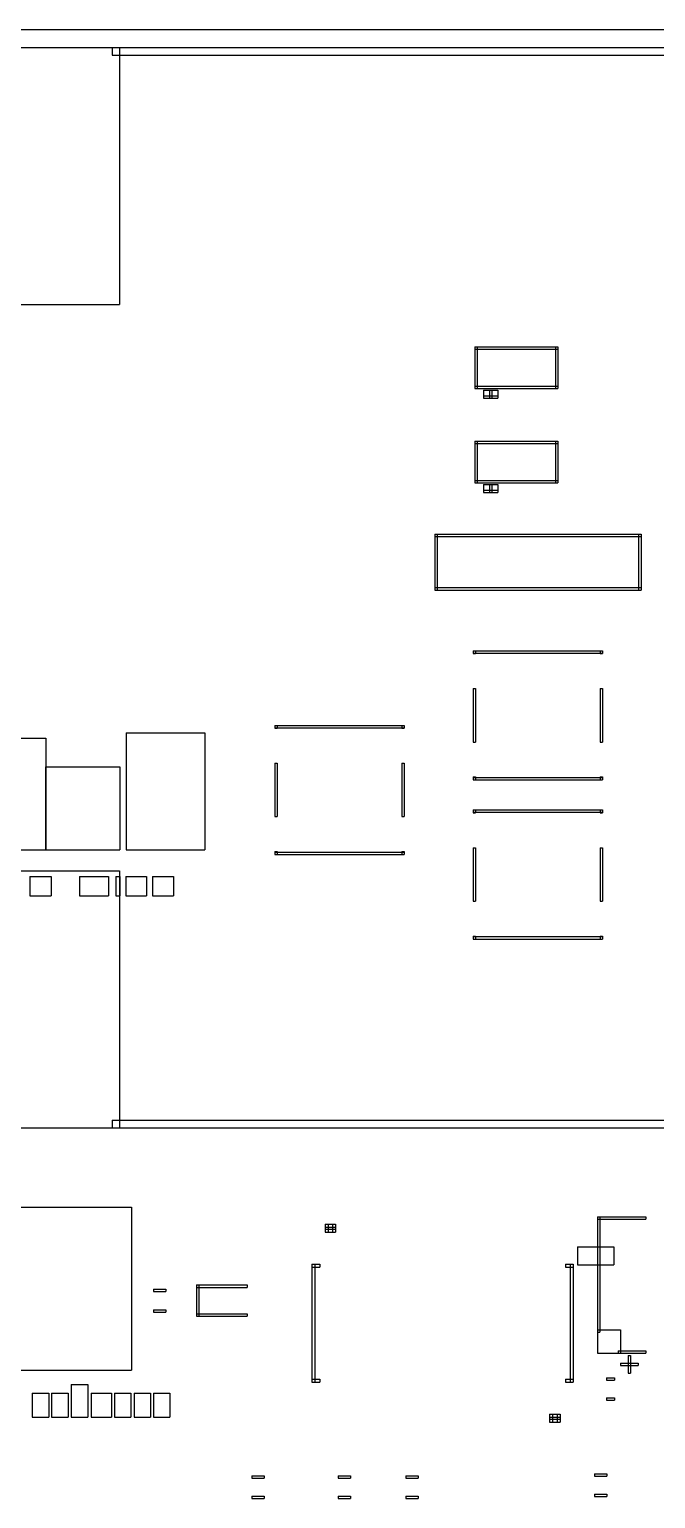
# Model space of a CAD drawing. Header units: metres. Extents: x 0 to 6012, y -4605 to 0.
# Drawn here: x 2931 to 4186, y -2945 to 0 of the extents above; entities that cross this region are included whole.
import ezdxf

# ---------------------------------------------------------------- set-up
doc = ezdxf.new("R2010")
doc.units = ezdxf.units.M

msp = doc.modelspace()

# ---------------------------------------------------------------- linework, layer by layer
msp.add_line((0, 0), (5860.23622, 0))
at = {"layer": '1'}
for p, q in [((2596.633858, -36.594488), (3111.633858, -36.594488)), ((3096.633858, -36.594488), (5761.633858, -36.594488)), ((3096.633858, -36.594488), (3096.633858, -51.594488)), ((3096.633858, -51.594488), (5761.633858, -51.594488)), ((3111.633858, -36.594488), (3111.633858, -551.594488)), ((2596.633858, -551.594488), (3111.633858, -551.594488)), ((3823.425197, -636.417323), (3989.566929, -636.417323)), ((3823.425197, -636.417323), (3823.425197, -641.141732)), ((3823.425197, -636.417323), (3828.149606, -636.417323)), ((3823.425197, -636.417323), (3823.425197, -719.88189)), ((3823.425197, -641.141732), (3989.566929, -641.141732)), ((3828.149606, -636.417323), (3828.149606, -719.88189)), ((3984.84252, -636.417323), (3989.566929, -636.417323)), ((3984.84252, -636.417323), (3984.84252, -719.88189)), ((3989.566929, -636.417323), (3989.566929, -719.88189)), ((3989.566929, -636.417323), (3989.566929, -641.141732)), ((3823.425197, -715.15748), (3989.566929, -715.15748)), ((3823.425197, -715.15748), (3823.425197, -719.88189)), ((3823.425197, -719.88189), (3989.566929, -719.88189)), ((3823.425197, -719.88189), (3828.149606, -719.88189)), ((3841.141732, -723.031496), (3857.677165, -723.031496)), ((3841.141732, -723.031496), (3841.141732, -739.566929)), ((3841.141732, -734.84252), (3869.488189, -734.84252)), ((3841.141732, -734.84252), (3841.141732, -739.566929)), ((3852.952756, -723.031496), (3869.488189, -723.031496)), ((3852.952756, -723.031496), (3852.952756, -739.566929)), ((3857.677165, -723.031496), (3857.677165, -739.566929)), ((3869.488189, -723.031496), (3869.488189, -739.566929)), ((3869.488189, -734.84252), (3869.488189, -739.566929)), ((3984.84252, -719.88189), (3989.566929, -719.88189)), ((3989.566929, -715.15748), (3989.566929, -719.88189)), ((3841.141732, -739.566929), (3869.488189, -739.566929)), ((3841.141732, -739.566929), (3857.677165, -739.566929)), ((3852.952756, -739.566929), (3869.488189, -739.566929)), ((3823.425197, -825.393701), (3989.566929, -825.393701)), ((3823.425197, -825.393701), (3823.425197, -830.11811)), ((3823.425197, -825.393701), (3828.149606, -825.393701)), ((3823.425197, -825.393701), (3823.425197, -908.858268)), ((3823.425197, -830.11811), (3989.566929, -830.11811)), ((3828.149606, -825.393701), (3828.149606, -908.858268)), ((3984.84252, -825.393701), (3989.566929, -825.393701)), ((3984.84252, -825.393701), (3984.84252, -908.858268)), ((3989.566929, -825.393701), (3989.566929, -908.858268)), ((3989.566929, -825.393701), (3989.566929, -830.11811)), ((3823.425197, -904.133858), (3989.566929, -904.133858)), ((3823.425197, -904.133858), (3823.425197, -908.858268)), ((3823.425197, -908.858268), (3989.566929, -908.858268)), ((3823.425197, -908.858268), (3828.149606, -908.858268)), ((3841.141732, -912.007874), (3857.677165, -912.007874)), ((3841.141732, -912.007874), (3841.141732, -928.543307)), ((3852.952756, -912.007874), (3869.488189, -912.007874)), ((3852.952756, -912.007874), (3852.952756, -928.543307)), ((3857.677165, -912.007874), (3857.677165, -928.543307)), ((3869.488189, -912.007874), (3869.488189, -928.543307)), ((3984.84252, -908.858268), (3989.566929, -908.858268)), ((3989.566929, -904.133858), (3989.566929, -908.858268)), ((3841.141732, -923.818898), (3869.488189, -923.818898)), ((3841.141732, -923.818898), (3841.141732, -928.543307)), ((3841.141732, -928.543307), (3869.488189, -928.543307)), ((3841.141732, -928.543307), (3857.677165, -928.543307)), ((3852.952756, -928.543307), (3869.488189, -928.543307)), ((3869.488189, -923.818898), (3869.488189, -928.543307)), ((3743.110236, -1012.007874), (4156.496063, -1012.007874)), ((3743.110236, -1012.007874), (3743.110236, -1016.732283)), ((3743.110236, -1012.007874), (3747.834646, -1012.007874)), ((3743.110236, -1012.007874), (3743.110236, -1123.818898)), ((3743.110236, -1016.732283), (4156.496063, -1016.732283)), ((3747.834646, -1012.007874), (3747.834646, -1123.818898)), ((4151.771654, -1012.007874), (4156.496063, -1012.007874)), ((4151.771654, -1012.007874), (4151.771654, -1123.818898)), ((4156.496063, -1012.007874), (4156.496063, -1016.732283)), ((4156.496063, -1012.007874), (4156.496063, -1123.818898)), ((3743.110236, -1119.094488), (4156.496063, -1119.094488)), ((3743.110236, -1119.094488), (3743.110236, -1123.818898)), ((4156.496063, -1119.094488), (4156.496063, -1123.818898)), ((3743.110236, -1123.818898), (4156.496063, -1123.818898)), ((3743.110236, -1123.818898), (3747.834646, -1123.818898)), ((4151.771654, -1123.818898), (4156.496063, -1123.818898)), ((3820.275591, -1245.472441), (3825, -1245.472441)), ((3820.275591, -1245.472441), (3820.275591, -1251.377953)), ((3820.275591, -1245.472441), (4079.330709, -1245.472441)), ((3820.275591, -1245.472441), (3820.275591, -1250.19685)), ((3820.275591, -1250.19685), (4079.330709, -1250.19685)), ((3820.275591, -1251.377953), (3825, -1251.377953)), ((3825, -1245.472441), (3825, -1251.377953)), ((4074.606299, -1245.472441), (4079.330709, -1245.472441)), ((4074.606299, -1245.472441), (4074.606299, -1251.377953)), ((4074.606299, -1251.377953), (4079.330709, -1251.377953)), ((4079.330709, -1245.472441), (4079.330709, -1251.377953)), ((4079.330709, -1245.472441), (4079.330709, -1250.19685)), ((3820.275591, -1321.456693), (3825, -1321.456693)), ((3820.275591, -1321.456693), (3820.275591, -1428.543307)), ((3825, -1321.456693), (3825, -1428.543307)), ((4074.606299, -1321.456693), (4079.330709, -1321.456693)), ((4074.606299, -1321.456693), (4074.606299, -1428.543307)), ((4079.330709, -1321.456693), (4079.330709, -1428.543307)), ((3124.917126, -1410.234685), (3282.426772, -1410.234685)), ((3124.917126, -1410.234685), (3124.917126, -1644.675197)), ((3282.426772, -1410.234685), (3282.426772, -1644.675197)), ((3422.637795, -1395.07874), (3681.692913, -1395.07874)), ((3422.637795, -1395.07874), (3422.637795, -1399.80315)), ((3422.637795, -1395.07874), (3427.362205, -1395.07874)), ((3422.637795, -1395.07874), (3422.637795, -1400.984252)), ((3422.637795, -1399.80315), (3681.692913, -1399.80315)), ((3422.637795, -1400.984252), (3427.362205, -1400.984252)), ((3427.362205, -1395.07874), (3427.362205, -1400.984252)), ((3676.968504, -1395.07874), (3681.692913, -1395.07874)), ((3676.968504, -1395.07874), (3676.968504, -1400.984252)), ((3676.968504, -1400.984252), (3681.692913, -1400.984252)), ((3681.692913, -1395.07874), (3681.692913, -1399.80315)), ((3681.692913, -1395.07874), (3681.692913, -1400.984252)), ((2799.119685, -1420.579961), (2964.211181, -1420.579961)), ((2964.211181, -1420.579961), (2964.211181, -1644.490157)), ((3820.275591, -1428.543307), (3825, -1428.543307)), ((4074.606299, -1428.543307), (4079.330709, -1428.543307)), ((3422.637795, -1471.062992), (3427.362205, -1471.062992)), ((3422.637795, -1471.062992), (3422.637795, -1578.149606)), ((3427.362205, -1471.062992), (3427.362205, -1578.149606)), ((3676.968504, -1471.062992), (3681.692913, -1471.062992)), ((3676.968504, -1471.062992), (3676.968504, -1578.149606)), ((3681.692913, -1471.062992), (3681.692913, -1578.149606)), ((2963.464961, -1478.06122), (3112.356575, -1478.06122)), ((2963.464961, -1478.06122), (2963.464961, -1644.523976)), ((3112.356575, -1478.06122), (3112.356575, -1644.523976)), ((3820.275591, -1498.622047), (3825, -1498.622047)), ((3820.275591, -1498.622047), (3820.275591, -1504.527559)), ((3820.275591, -1499.80315), (4079.330709, -1499.80315)), ((3820.275591, -1499.80315), (3820.275591, -1504.527559)), ((3825, -1498.622047), (3825, -1504.527559)), ((4074.606299, -1498.622047), (4079.330709, -1498.622047)), ((4074.606299, -1498.622047), (4074.606299, -1504.527559)), ((4079.330709, -1498.622047), (4079.330709, -1504.527559)), ((4079.330709, -1499.80315), (4079.330709, -1504.527559)), ((3820.275591, -1504.527559), (4079.330709, -1504.527559)), ((3820.275591, -1504.527559), (3825, -1504.527559)), ((4074.606299, -1504.527559), (4079.330709, -1504.527559)), ((3422.637795, -1578.149606), (3427.362205, -1578.149606)), ((3676.968504, -1578.149606), (3681.692913, -1578.149606)), ((3820.275591, -1564.370079), (3825, -1564.370079)), ((3820.275591, -1564.370079), (3820.275591, -1570.275591)), ((3820.275591, -1564.370079), (4079.330709, -1564.370079)), ((3820.275591, -1564.370079), (3820.275591, -1569.094488)), ((3820.275591, -1569.094488), (4079.330709, -1569.094488)), ((3820.275591, -1570.275591), (3825, -1570.275591)), ((3825, -1564.370079), (3825, -1570.275591)), ((4074.606299, -1564.370079), (4079.330709, -1564.370079)), ((4074.606299, -1564.370079), (4074.606299, -1570.275591)), ((4074.606299, -1570.275591), (4079.330709, -1570.275591)), ((4079.330709, -1564.370079), (4079.330709, -1569.094488)), ((4079.330709, -1564.370079), (4079.330709, -1570.275591)), ((2799.119685, -1644.490157), (2964.211181, -1644.490157)), ((2963.464961, -1644.523976), (3112.356575, -1644.523976)), ((3124.917126, -1644.675197), (3282.426772, -1644.675197)), ((3422.637795, -1648.228346), (3427.362205, -1648.228346)), ((3422.637795, -1648.228346), (3422.637795, -1654.133858)), ((3427.362205, -1648.228346), (3427.362205, -1654.133858)), ((3676.968504, -1648.228346), (3681.692913, -1648.228346)), ((3676.968504, -1648.228346), (3676.968504, -1654.133858)), ((3681.692913, -1648.228346), (3681.692913, -1654.133858)), ((3820.275591, -1640.354331), (3825, -1640.354331)), ((3820.275591, -1640.354331), (3820.275591, -1747.440945)), ((3825, -1640.354331), (3825, -1747.440945)), ((4074.606299, -1640.354331), (4079.330709, -1640.354331)), ((4074.606299, -1640.354331), (4074.606299, -1747.440945)), ((4079.330709, -1640.354331), (4079.330709, -1747.440945)), ((3422.637795, -1649.409449), (3681.692913, -1649.409449)), ((3422.637795, -1649.409449), (3422.637795, -1654.133858)), ((3422.637795, -1654.133858), (3681.692913, -1654.133858)), ((3422.637795, -1654.133858), (3427.362205, -1654.133858)), ((3676.968504, -1654.133858), (3681.692913, -1654.133858)), ((3681.692913, -1649.409449), (3681.692913, -1654.133858)), ((2596.633858, -1686.594488), (3111.633858, -1686.594488)), ((2932.172283, -1697.900827), (2974.519724, -1697.900827)), ((2932.172283, -1697.900827), (2932.172283, -1736.745433)), ((2974.519724, -1697.900827), (2974.519724, -1736.745433)), ((3031.103504, -1697.965512), (3089.621417, -1697.965512)), ((3031.103504, -1697.965512), (3031.103504, -1736.706496)), ((3089.621417, -1697.965512), (3089.621417, -1736.706496)), ((3104.065787, -1697.890157), (3112.151811, -1697.890157)), ((3104.065787, -1697.890157), (3104.065787, -1736.574016)), ((3111.633858, -1686.594488), (3111.633858, -2201.594488)), ((3112.151811, -1697.890157), (3112.151811, -1736.574016)), ((3124.010157, -1697.890157), (3165.908425, -1697.890157)), ((3124.010157, -1697.890157), (3124.010157, -1736.602205)), ((3165.908425, -1697.890157), (3165.908425, -1736.602205)), ((3177.679528, -1698.035709), (3219.548228, -1698.035709)), ((3177.679528, -1698.035709), (3177.679528, -1736.622835)), ((3219.548228, -1698.035709), (3219.548228, -1736.622835)), ((2932.172283, -1736.745433), (2974.519724, -1736.745433)), ((3031.103504, -1736.706496), (3089.621417, -1736.706496)), ((3104.065787, -1736.574016), (3112.151811, -1736.574016)), ((3124.010157, -1736.602205), (3165.908425, -1736.602205)), ((3177.679528, -1736.622835), (3219.548228, -1736.622835)), ((3820.275591, -1747.440945), (3825, -1747.440945)), ((4074.606299, -1747.440945), (4079.330709, -1747.440945)), ((3820.275591, -1817.519685), (3825, -1817.519685)), ((3820.275591, -1817.519685), (3820.275591, -1823.425197)), ((3820.275591, -1818.700787), (4079.330709, -1818.700787)), ((3820.275591, -1818.700787), (3820.275591, -1823.425197)), ((3820.275591, -1823.425197), (3825, -1823.425197)), ((3820.275591, -1823.425197), (4079.330709, -1823.425197)), ((3825, -1817.519685), (3825, -1823.425197)), ((4074.606299, -1817.519685), (4079.330709, -1817.519685)), ((4074.606299, -1817.519685), (4074.606299, -1823.425197)), ((4074.606299, -1823.425197), (4079.330709, -1823.425197)), ((4079.330709, -1817.519685), (4079.330709, -1823.425197)), ((4079.330709, -1818.700787), (4079.330709, -1823.425197)), ((2596.633858, -2201.594488), (3111.633858, -2201.594488)), ((3096.633858, -2186.594488), (5736.633858, -2186.594488)), ((3096.633858, -2186.594488), (3096.633858, -2201.594488)), ((3096.633858, -2201.594488), (5736.633858, -2201.594488)), ((2771.934134, -2361.136772), (3135.54622, -2361.136772)), ((3135.54622, -2361.136772), (3135.54622, -2687.967244)), ((4069.094488, -2380.11811), (4073.818898, -2380.11811)), ((4069.094488, -2380.11811), (4069.094488, -2611.439488)), ((4069.094488, -2380.11811), (4166.338583, -2380.11811)), ((4069.094488, -2380.11811), (4069.094488, -2384.84252)), ((4069.094488, -2384.84252), (4166.338583, -2384.84252)), ((4073.818898, -2380.11811), (4073.818898, -2611.439488)), ((4166.338583, -2380.11811), (4166.338583, -2384.84252)), ((3523.358268, -2395.003937), (3529.358268, -2395.003937)), ((3523.358268, -2395.003937), (3523.358268, -2411.003937)), ((3523.358268, -2395.003937), (3544.358268, -2395.003937)), ((3523.358268, -2395.003937), (3523.358268, -2401.003937)), ((3523.358268, -2401.003937), (3544.358268, -2401.003937)), ((3523.358268, -2405.003937), (3544.358268, -2405.003937)), ((3523.358268, -2405.003937), (3523.358268, -2411.003937)), ((3523.358268, -2411.003937), (3529.358268, -2411.003937)), ((3523.358268, -2411.003937), (3544.358268, -2411.003937)), ((3529.358268, -2395.003937), (3529.358268, -2411.003937)), ((3538.358268, -2395.003937), (3544.358268, -2395.003937)), ((3538.358268, -2395.003937), (3538.358268, -2411.003937)), ((3538.358268, -2411.003937), (3544.358268, -2411.003937)), ((3544.358268, -2395.003937), (3544.358268, -2411.003937)), ((3544.358268, -2395.003937), (3544.358268, -2401.003937)), ((3544.358268, -2405.003937), (3544.358268, -2411.003937)), ((4029.5, -2440.427047), (4101.744094, -2440.427047)), ((4029.5, -2440.427047), (4029.5, -2476.328819)), ((4101.744094, -2440.427047), (4101.744094, -2476.328819)), ((3496.858268, -2475.503937), (3512.758268, -2475.503937)), ((3496.858268, -2475.503937), (3496.858268, -2481.503937)), ((3496.858268, -2475.503937), (3502.858268, -2475.503937)), ((3496.858268, -2475.503937), (3496.858268, -2711.503937)), ((3496.858268, -2481.503937), (3512.758268, -2481.503937)), ((3502.858268, -2475.503937), (3502.858268, -2711.503937)), ((3512.758268, -2475.503937), (3512.758268, -2481.503937)), ((4004.958268, -2475.503937), (4020.858268, -2475.503937)), ((4004.958268, -2475.503937), (4004.958268, -2481.503937)), ((4004.958268, -2481.503937), (4020.858268, -2481.503937)), ((4014.858268, -2475.503937), (4020.858268, -2475.503937)), ((4014.858268, -2475.503937), (4014.858268, -2711.503937)), ((4020.858268, -2475.503937), (4020.858268, -2481.503937)), ((4020.858268, -2475.503937), (4020.858268, -2711.503937)), ((4029.5, -2476.328819), (4101.744094, -2476.328819)), ((3179.538425, -2525.295276), (3204.319843, -2525.295276)), ((3179.538425, -2525.295276), (3179.538425, -2530.019685)), ((3179.538425, -2530.019685), (3204.319843, -2530.019685)), ((3204.319843, -2525.295276), (3204.319843, -2530.019685)), ((3265.944882, -2516.929134), (3270.669291, -2516.929134)), ((3265.944882, -2516.929134), (3265.944882, -2579.527559)), ((3265.944882, -2516.929134), (3367.519685, -2516.929134)), ((3265.944882, -2516.929134), (3265.944882, -2521.653543)), ((3265.944882, -2521.653543), (3367.519685, -2521.653543)), ((3270.669291, -2516.929134), (3270.669291, -2579.527559)), ((3367.519685, -2516.929134), (3367.519685, -2521.653543)), ((3179.538425, -2566.437008), (3204.319843, -2566.437008)), ((3179.538425, -2566.437008), (3179.538425, -2571.161417)), ((3179.538425, -2571.161417), (3204.319843, -2571.161417)), ((3204.319843, -2566.437008), (3204.319843, -2571.161417)), ((3265.944882, -2574.80315), (3367.519685, -2574.80315)), ((3265.944882, -2574.80315), (3265.944882, -2579.527559)), ((3265.944882, -2579.527559), (3270.669291, -2579.527559)), ((3265.944882, -2579.527559), (3367.519685, -2579.527559)), ((3367.519685, -2574.80315), (3367.519685, -2579.527559)), ((4069.094488, -2606.715079), (4115.725866, -2606.715079)), ((4069.094488, -2606.715079), (4069.094488, -2653.346457)), ((4069.094488, -2611.439488), (4073.818898, -2611.439488)), ((4115.725866, -2606.715079), (4115.725866, -2653.346457)), ((4111.001457, -2648.622047), (4166.338583, -2648.622047)), ((4111.001457, -2648.622047), (4111.001457, -2653.346457)), ((4166.338583, -2648.622047), (4166.338583, -2653.346457)), ((4069.094488, -2653.346457), (4115.725866, -2653.346457)), ((4111.001457, -2653.346457), (4166.338583, -2653.346457)), ((4115.108268, -2673.572835), (4150.836614, -2673.572835)), ((4115.108268, -2673.572835), (4115.108268, -2678.297244)), ((4115.108268, -2678.297244), (4150.836614, -2678.297244)), ((4130.610236, -2658.070866), (4135.334646, -2658.070866)), ((4130.610236, -2658.070866), (4130.610236, -2693.799213)), ((4135.334646, -2658.070866), (4135.334646, -2693.799213)), ((4150.836614, -2673.572835), (4150.836614, -2678.297244)), ((2771.934134, -2687.967244), (3135.54622, -2687.967244)), ((3496.858268, -2705.503937), (3512.758268, -2705.503937)), ((3496.858268, -2705.503937), (3496.858268, -2711.503937)), ((3512.758268, -2705.503937), (3512.758268, -2711.503937)), ((4004.958268, -2705.503937), (4020.858268, -2705.503937)), ((4004.958268, -2705.503937), (4004.958268, -2711.503937)), ((4020.858268, -2705.503937), (4020.858268, -2711.503937)), ((4087.351693, -2702.952756), (4103.593189, -2702.952756)), ((4087.351693, -2702.952756), (4087.351693, -2707.677165)), ((4087.351693, -2707.677165), (4103.593189, -2707.677165)), ((4103.593189, -2702.952756), (4103.593189, -2707.677165)), ((4130.610236, -2693.799213), (4135.334646, -2693.799213)), ((2936.301929, -2733.747402), (2970.240945, -2733.747402)), ((2936.301929, -2733.747402), (2936.301929, -2782.220118)), ((2970.240945, -2733.747402), (2970.240945, -2782.220118)), ((2975.448031, -2733.671654), (3008.812717, -2733.671654)), ((2975.448031, -2733.671654), (2975.448031, -2782.220118)), ((3008.812717, -2733.671654), (3008.812717, -2782.220118)), ((3014.466417, -2716.420157), (3048.189882, -2716.420157)), ((3014.466417, -2716.420157), (3014.466417, -2782.186535)), ((3048.189882, -2716.420157), (3048.189882, -2782.186535)), ((3054.692717, -2733.550551), (3095.316339, -2733.550551)), ((3054.692717, -2733.550551), (3054.692717, -2782.000039)), ((3095.316339, -2733.550551), (3095.316339, -2782.000039)), ((3101.718661, -2733.550551), (3134.396772, -2733.550551)), ((3101.718661, -2733.550551), (3101.718661, -2782.220118)), ((3134.396772, -2733.550551), (3134.396772, -2782.220118)), ((3140.899646, -2733.642559), (3173.477244, -2733.642559)), ((3140.899646, -2733.642559), (3140.899646, -2782.220118)), ((3173.477244, -2733.642559), (3173.477244, -2782.220118)), ((3179.987677, -2733.795394), (3212.557717, -2733.795394)), ((3179.987677, -2733.795394), (3179.987677, -2781.939016)), ((3212.557717, -2733.795394), (3212.557717, -2781.939016)), ((3496.858268, -2711.503937), (3502.858268, -2711.503937)), ((3496.858268, -2711.503937), (3512.758268, -2711.503937)), ((4004.958268, -2711.503937), (4020.858268, -2711.503937)), ((4014.858268, -2711.503937), (4020.858268, -2711.503937)), ((4087.351693, -2743.110236), (4103.593189, -2743.110236)), ((4087.351693, -2743.110236), (4087.351693, -2747.834646)), ((4087.351693, -2747.834646), (4103.593189, -2747.834646)), ((4103.593189, -2743.110236), (4103.593189, -2747.834646)), ((2936.301929, -2782.220118), (2970.240945, -2782.220118)), ((2975.448031, -2782.220118), (3008.812717, -2782.220118)), ((3014.466417, -2782.186535), (3048.189882, -2782.186535)), ((3054.692717, -2782.000039), (3095.316339, -2782.000039)), ((3101.718661, -2782.220118), (3134.396772, -2782.220118)), ((3140.899646, -2782.220118), (3173.477244, -2782.220118)), ((3179.987677, -2781.939016), (3212.557717, -2781.939016)), ((3973.358268, -2776.003937), (3994.358268, -2776.003937)), ((3973.358268, -2776.003937), (3973.358268, -2782.003937)), ((3973.358268, -2776.003937), (3979.358268, -2776.003937)), ((3973.358268, -2776.003937), (3973.358268, -2792.003937)), ((3973.358268, -2782.003937), (3994.358268, -2782.003937)), ((3973.358268, -2786.003937), (3994.358268, -2786.003937)), ((3973.358268, -2786.003937), (3973.358268, -2792.003937)), ((3973.358268, -2792.003937), (3979.358268, -2792.003937)), ((3973.358268, -2792.003937), (3994.358268, -2792.003937)), ((3979.358268, -2776.003937), (3979.358268, -2792.003937)), ((3988.358268, -2776.003937), (3994.358268, -2776.003937)), ((3988.358268, -2776.003937), (3988.358268, -2792.003937)), ((3988.358268, -2792.003937), (3994.358268, -2792.003937)), ((3994.358268, -2776.003937), (3994.358268, -2792.003937)), ((3994.358268, -2776.003937), (3994.358268, -2782.003937)), ((3994.358268, -2786.003937), (3994.358268, -2792.003937)), ((3376.388819, -2899.311024), (3401.170236, -2899.311024)), ((3376.388819, -2899.311024), (3376.388819, -2904.035433)), ((3376.388819, -2904.035433), (3401.170236, -2904.035433)), ((3401.170236, -2899.311024), (3401.170236, -2904.035433)), ((3549.617165, -2899.311024), (3574.398583, -2899.311024)), ((3549.617165, -2899.311024), (3549.617165, -2904.035433)), ((3549.617165, -2904.035433), (3574.398583, -2904.035433)), ((3574.398583, -2899.311024), (3574.398583, -2904.035433)), ((3685.443937, -2899.311024), (3710.225354, -2899.311024)), ((3685.443937, -2899.311024), (3685.443937, -2904.035433)), ((3685.443937, -2904.035433), (3710.225354, -2904.035433)), ((3710.225354, -2899.311024), (3710.225354, -2904.035433)), ((4063.396693, -2895.374016), (4088.17811, -2895.374016)), ((4063.396693, -2895.374016), (4063.396693, -2900.098425)), ((4063.396693, -2900.098425), (4088.17811, -2900.098425)), ((4088.17811, -2895.374016), (4088.17811, -2900.098425)), ((3376.388819, -2940.452756), (3401.170236, -2940.452756)), ((3376.388819, -2940.452756), (3376.388819, -2945.177165)), ((3376.388819, -2945.177165), (3401.170236, -2945.177165)), ((3401.170236, -2940.452756), (3401.170236, -2945.177165)), ((3549.617165, -2940.452756), (3574.398583, -2940.452756)), ((3549.617165, -2940.452756), (3549.617165, -2945.177165)), ((3549.617165, -2945.177165), (3574.398583, -2945.177165)), ((3574.398583, -2940.452756), (3574.398583, -2945.177165)), ((3685.443937, -2940.452756), (3710.225354, -2940.452756)), ((3685.443937, -2940.452756), (3685.443937, -2945.177165)), ((3685.443937, -2945.177165), (3710.225354, -2945.177165)), ((3710.225354, -2940.452756), (3710.225354, -2945.177165)), ((4063.396693, -2936.515748), (4088.17811, -2936.515748)), ((4063.396693, -2936.515748), (4063.396693, -2941.240157)), ((4063.396693, -2941.240157), (4088.17811, -2941.240157)), ((4088.17811, -2936.515748), (4088.17811, -2941.240157))]:
    msp.add_line(p, q, dxfattribs=at)

doc.saveas('drawing.dxf')
